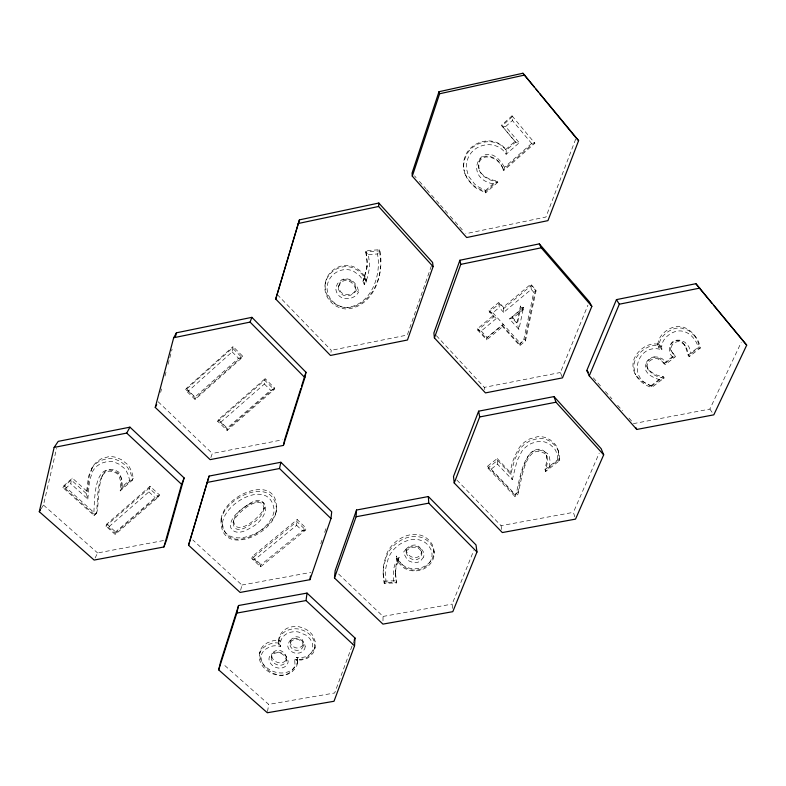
<?xml version="1.0" encoding="UTF-8"?>
<svg xmlns="http://www.w3.org/2000/svg" width="786" height="786" viewBox="0 0 786 786"><rect width="100%" height="100%" fill="white"/><g stroke="black" fill="none" stroke-linecap="round" stroke-linejoin="round"><path stroke-width="0.59" stroke-dasharray="3.93 2.95" d="M382.988 620.822L383.057 616.43L337.813 573.249M384.256 581.139L384.226 583.3L396.37 582.937L395.417 571.786L396.37 582.937L393.973 582.249L386.034 582.485L384.226 583.3L383.381 578.142L383.185 572.365L384.256 581.139L396.36 580.775M531.248 289.376L530.796 284.198L503.315 307.149L503.63 312.386L531.248 289.376L533.753 292.235L523.574 340.633L520.332 343.286L519.782 345.644L502.657 326.642L502.244 325.217L486.318 338.432L486.662 339.896L502.657 326.642L503.158 324.205L487.124 337.508L486.662 339.896L477.8 330.159L477.485 328.715L493.421 315.412L489.039 310.549L498.943 302.266L503.315 307.149M512.04 115.856L534.863 143.258L503.521 170.729L503.089 169.845L534.303 142.472L534.863 143.258L531.641 143.474L512.423 120.523L512.04 115.856L501.448 125.288L515.488 142.158L519.241 142.738L506.135 154.282C496.88 138.758 472.357 143.16 467.424 159.892A20.633 19.925 -52.2 0 0 466.314 168.106L468.535 176.221L474.754 184.16A30.959 29.789 -52.7 0 0 477.859 186.606L485.483 190.497L485.719 192.855L476.267 188.168A33.405 32.147 -52.8 0 1 472.926 185.535L467.827 179.739L464.673 173.087L467.532 178.815L472.622 184.592A33.277 32.03 -53 0 0 475.943 187.215L485.355 191.882L485.719 192.855L497.902 182.195L497.489 181.271C490.719 179.768 483.036 177.243 479.548 170.69M395.417 573.927L395.967 565.527L399.18 557.245L397.392 559.652L397.402 561.764L399.2 559.347L396.399 565.753L395.476 571.746M503.63 312.386L499.238 307.483L498.943 302.266M497.499 464.153L497.224 458.543L487.536 466.206L487.87 468.063L515.046 496.585L517.817 494.433C521.491 483.616 524.557 440.425 545.572 454.033A10.876 9.766 -13.2 0 1 546.85 456.253L547.557 461.48L545.582 471.492L559.76 460.498L559.239 453.964L557.038 447.332A20.721 18.628 -13.6 0 0 555.034 444.188L550.082 439.757L545.317 437.537A19.002 17.086 -13.7 0 0 537.496 436.721L529.587 438.932L524.645 442.037A27.589 24.739 -13.6 0 0 519.261 447.617C514.191 457.098 507.835 468.947 512.285 479.755L497.499 464.153L491.162 469.154L487.87 468.063L497.587 460.38L510.772 474.312L514.663 459.564L519.713 449.425A27.687 24.808 -13.6 0 1 525.117 443.815L530.078 440.71L538.017 438.49A19.07 17.135 -13.6 0 1 545.867 439.315L550.642 441.536L555.614 445.986A20.8 18.677 -13.5 0 1 557.618 449.13L558.571 451.459M383.146 574.507L383.283 568.71A55 47.936 -2.8 0 1 385.484 557.962C389.551 538.105 419.655 524.007 432.074 544.246A19.424 17.066 -1.3 0 1 433.901 553.148A19.758 17.371 -1.2 0 1 431.878 559.377C427.849 566.323 419.243 569.742 411.461 568.573A18.225 16.015 -1.3 0 1 402.766 565.016L398.866 560.968A21.36 18.776 -1.5 0 1 397.284 558.178L396.478 555.977L397.392 559.652M506.135 154.282L506.243 150.323C495.838 134.17 469.743 140.272 464.664 157.848A23.03 22.234 -52.6 0 0 463.435 167.015M276.554 509.682C274.216 476.041 228.952 495.318 222.035 516.382M379.687 249.732L379.628 250.901L365.618 251.805L368.388 254.566L369.361 262.455A49.99 48.378 23 0 1 368.968 270.453L367.239 277.979L364.242 284.473L365.009 277.792L366.364 282.518L364.783 278.47A22.313 21.556 13 0 0 361.924 274.118L359.104 271.317L354.466 268.429A19.699 19.051 12.8 0 0 346.714 266.641C337.508 266.336 328.45 272.585 325.777 281.467A22.155 21.409 12.4 0 0 324.952 289.386C325.561 297.216 331.142 303.946 338.167 307.11A21.153 20.436 12.4 0 0 346.96 308.996C374.244 306.687 384.786 273.037 379.687 249.732L365.726 250.636L367.033 261.915A47.504 45.981 23.1 0 1 366.659 269.51L363.319 280.779L365.009 277.792L365.117 276.525L363.427 279.511L366.767 268.272A47.317 45.824 23.3 0 0 367.131 260.706L365.726 250.636M380.522 267.731L380.571 266.503C379.579 284.876 367.376 306.638 347.137 307.631A21.075 20.367 12.5 0 1 338.383 305.744C331.378 302.6 325.817 295.89 325.208 288.079A22.077 21.34 12.5 0 1 326.033 280.189C328.695 271.347 337.715 265.118 346.891 265.413A19.63 18.982 12.9 0 1 354.614 267.201L359.231 270.079L362.051 272.87A22.234 21.477 13.1 0 1 364.891 277.203L366.463 281.241L365.117 276.525M263.123 645.974A16.771 14.089 7 0 0 260.107 651.339C255.204 665.899 272.614 678.436 285.937 674.761A16.644 13.951 6.7 0 0 292.097 671.814L295.811 667.786A15.347 12.861 6.6 0 0 297.196 664.278L297.157 659.1L297.422 660.211L295.87 659.975L301.313 660.014L305.115 659.149A15.602 13.166 5.9 0 0 308.534 657.499L312.681 653.579A17.489 14.777 6 0 0 315.019 647.939L315.255 641.602L312.877 635.648A21.625 18.265 6.2 0 0 307.876 630.46L303.681 628.112L299.112 626.796A17.616 14.895 6.1 0 0 292.078 626.815C283.608 627.759 277.094 635.854 278.666 644.353L279.069 638.311M297.383 663.03L297.472 656.752L297.422 660.211L294.671 659.248L295.015 665.103A13.323 11.161 6.6 0 1 293.817 668.149C279.472 690.079 242.461 654.63 272.595 646.053A13.991 11.741 7 0 1 277.959 645.945L280.74 646.573C278.686 639.342 285.131 632.73 292.068 631.964A15.632 13.205 6.1 0 1 298.307 631.954L306.137 635.226A19.64 16.575 6.2 0 1 310.676 639.922L312.386 643.459L312.838 648.833A15.445 13.038 6 0 1 310.775 653.814L308.004 656.654A13.578 11.466 5.9 0 1 304.143 658.727L299.623 659.582L294.671 659.248M87.452 491.741L88.975 477.318L92.335 467.395A27.539 23.944 21.2 0 1 96.766 461.913L101.139 458.867L108.576 456.695A18.992 16.516 21.8 0 1 116.407 457.501L121.447 459.682L127.018 464.035A20.711 18.009 21.7 0 1 129.474 467.11L131.812 471.836L133.355 478.232L132.431 480.118L120.199 490.906L120.572 481.081L119.059 475.952A10.866 9.432 21.6 0 0 117.448 473.771C94.929 460.39 98.211 502.519 96.482 513.415L94.084 515.528L62.851 487.526L64.01 485.62L72.351 478.114L87.452 491.741L86.381 493.657L87.826 499.041L70.819 483.734L71.212 479.991L72.351 478.114M87.826 499.041L89.525 480.678L92.728 471.227A25.447 22.096 21.1 0 1 96.816 466.167L100.814 463.386L107.486 461.441A16.85 14.639 21.7 0 1 114.432 462.158L118.932 464.104L123.992 468.043A18.579 16.133 21.6 0 1 126.192 470.794L128.334 475.108L129.621 480.236L122.262 486.74L120.199 490.906L121.162 488.99L133.355 478.232M96.482 513.415C100.421 503.158 94.801 458.1 118.421 471.905A10.827 9.403 21.6 0 1 120.022 474.076L121.525 479.195L121.162 488.99M296.597 525.284L302.453 530.894L305.656 530.029L296.833 521.57L251.785 558.571L254.556 559.779L296.597 525.284L297.167 519.566L305.96 528.005L305.656 530.029L260.618 566.794L251.785 558.571L252.267 556.478L297.167 519.566M122.262 486.74L122.095 480.678L120.523 476.129A13.116 11.377 21.5 0 0 118.578 473.496C93.74 457.59 94.693 500.004 93.829 513.435L94.084 515.528L97.513 511.44M303.268 645.964C303.534 642.575 300.331 639.784 297.216 639.205A5.934 5.011 6.1 0 0 294.829 639.205L291.272 641.062L289.995 644.294A6.927 5.856 6 0 0 291.93 648.411L294.927 650.022A7.045 5.954 6 0 0 297.501 650.307C305.607 650.395 305.312 637.446 297.54 636.896A5.915 5.001 6.1 0 0 295.153 636.906L291.164 639.313L290.044 643.577M274.51 387.979L227.744 428.714L227.144 430.453L226.84 428.419L270.639 390.249L274.078 389.601L264.676 380.218L217.732 421.345L220.601 422.367L264.401 384.03L265.147 378.626L274.51 387.979L274.078 389.601L227.144 430.453L217.732 421.345L218.37 419.636L265.147 378.626M315.019 647.939L314.518 641.887L312.612 637.947A21.694 18.314 6.2 0 0 307.591 632.75L303.386 630.392L298.798 629.065A17.675 14.934 6.1 0 0 291.744 629.085C285.613 630.117 278.067 634.96 279.04 642.044L278.784 640.61L280.366 641.042L278.794 640.747A15.966 13.421 7 0 0 272.663 640.875L267.171 642.869L263.123 645.984M290.388 641.268L290.339 641.975A6.907 5.846 6 0 0 292.264 646.082L295.251 647.693A7.025 5.944 6 0 0 297.815 647.988L301.598 646.682L303.563 643.646M242.619 356.127L195.822 397.804L195.105 399.455L194.702 397.303L238.531 358.249L242.059 357.65L232.45 348.051L185.486 390.141L188.316 391.123L232.145 351.892L233.039 346.567L242.619 356.127L242.059 357.65L195.105 399.455L185.486 390.141L186.243 388.53L233.039 346.567M366.924 267.004L367.023 265.776M159.43 494.885L116.19 532.456L115.228 534.48L114.628 532.81L155.107 497.636L158.605 496.821L149.222 488.155L105.845 526.07L108.399 527.229L148.878 491.898L150.077 486.249L159.43 494.885L158.605 496.821L115.228 534.48L105.845 526.07L106.837 524.056L150.077 486.249M271.317 657.214C270.816 664.209 282.135 668.621 285.77 661.989A5.924 4.971 6.7 0 0 286.232 659.886L285.023 656.742A11.368 9.52 7 0 0 282.675 654.394C279.187 651.407 272.457 652.321 271.317 657.214C270.826 651.044 278.794 648.263 283.048 652.056A11.328 9.501 7 0 1 285.377 654.394L286.585 657.538A5.905 4.952 6.7 0 1 286.124 659.641C282.498 666.253 271.219 661.851 271.72 654.876M356.255 289.503L356.117 290.81C353.435 294.534 348.434 297.079 343.885 295.418A8.155 7.88 12.5 0 1 340.662 293.316L338.56 289.641A6.789 6.553 12.8 0 1 338.501 286.861L339.906 282.813L343.197 279.914A7.025 6.789 12.8 0 1 345.987 279.207C358.613 280.622 359.909 297.177 344.072 294.102A8.125 7.85 12.6 0 1 340.869 291.999L338.776 288.334A6.76 6.534 12.9 0 1 338.707 285.564M664.141 363.171L674.476 355.105L675.518 356.628L665.143 364.714L660.397 359.045L655.838 356.942A7.143 6.406 -26.9 0 0 652.616 357.227C637.102 363.594 653.51 376.651 663.129 376.347L664.121 377.938L659.837 379.776L652.016 385.847L651.771 387.508C642.054 384.6 633.467 376.268 632.966 365.706A20.22 18.127 -26.8 0 1 634.469 358.052C638.733 348.876 649.953 341.203 660.22 344.858L657.656 343.57L658 346.449C656.998 337.39 664.966 330.13 672.836 327.389A17.361 15.514 -29.4 0 1 680.332 326.632C688.133 327.448 693.92 333.578 697.654 340.033A27.314 24.376 -28.5 0 1 699.245 343.757L700.277 348.06L689.194 356.657L688.104 355.134L685.421 346.351A17.881 15.975 -28.2 0 0 684.37 344.602L681.737 341.792L678.082 340.21A6.072 5.423 -29.1 0 0 675.41 340.456C669.033 341.949 668.748 349.77 673.17 353.631C669.318 349.79 671.156 343.158 676.451 341.93A6.092 5.433 -29.1 0 1 679.143 341.694L682.808 343.276L685.451 346.095A17.95 16.025 -28.1 0 1 686.502 347.854L689.194 356.657L691.238 353.562L698.263 348.11L700.277 348.06L699.137 346.567L698.106 342.283A27.215 24.297 -28.5 0 0 696.524 338.56L694.176 335.003M286.202 660.613L286.556 658.265M297.697 660.682L297.511 661.92A15.298 12.831 6.6 0 1 296.135 665.418L292.431 669.436A16.585 13.922 6.7 0 1 286.291 672.374C273.901 675.695 257.327 665.143 260.107 651.339M330.945 352.374L331.26 350.32L278.067 295.389M245.438 506.518C227.242 516.589 229.777 540.64 252.021 523.397C270.001 513.651 268.173 489.246 245.596 506.253M233.57 520.705C235.387 538.832 262.77 515.537 264.489 507.206M267.525 711.566L268.704 704.394L223.342 664.239M264.037 509.171C262.426 490.778 234.631 514.27 233.01 522.71M221.062 519.31C219.137 557.942 273.282 535.276 276.387 510.625C271.661 534.401 219.608 554.503 221.662 517.316L221.062 519.31C224.236 493.087 281.899 471.354 275.984 512.6M325.158 284.07L325.424 282.783M512.285 479.755L517.001 461.028L521.786 451.4A25.486 22.833 -13.5 0 1 526.767 446.252L531.287 443.412L538.381 441.427A16.86 15.15 -13.6 0 1 545.317 442.154L549.571 444.129L554.071 448.148A18.599 16.693 -13.5 0 1 555.869 450.958L557.333 455.349L557.805 460.576L549.267 467.198L545.582 471.492L545.042 469.625L547.007 459.643L546.299 454.436A10.837 9.737 -13.3 0 0 545.032 452.215C540.365 446.173 531.483 450.182 528.32 455.752C522.307 467.66 519.025 481.415 517.817 494.433M502.244 325.217L519.31 344.16L519.782 345.644L525.441 341.006L524.95 339.542L535.492 289.543L530.796 284.198M525.441 341.006L536.032 290.849L535.492 289.543M518.917 329.442L516.923 322.358L520.44 306.059L523.004 309.763L512.58 318.409L509.505 318.939L518.917 329.442L523.574 307.267L509.505 318.939M549.267 467.198L550.092 461.028L549.227 456.391A13.116 11.77 -13.2 0 0 547.685 453.709C524.4 437.134 519.477 481.523 516.029 494.414L515.046 496.585L514.624 494.649L487.536 466.206M523.574 307.267L523.004 309.763L520.44 306.059M41.088 508.866L43.466 505.054L56.582 448.442M240.634 590.325L241.892 585.039L192.727 539.884M160.639 392.411L161.562 388.903M164.972 376.042L166.219 371.375M168.076 364.36L172.105 349.171M386.034 582.485L385.356 572.041A53.153 46.266 -2.8 0 1 387.488 561.676C390.907 542.546 421.394 528.939 431.219 550.161A17.351 15.239 -1.3 0 1 431.966 556.144A17.705 15.543 -1.2 0 1 430.158 561.725C426.562 567.924 418.879 570.98 411.923 569.938A16.182 14.197 -1.3 0 1 404.21 566.785L401.155 563.768A19.237 16.889 -1.4 0 1 399.288 560.644L398.404 558.04L397.402 561.764L396.488 558.08L397.294 560.28A21.428 18.825 -1.5 0 0 398.885 563.081L402.805 567.138A18.294 16.054 -1.3 0 0 411.52 570.705C419.331 571.874 427.967 568.455 432.005 561.489A19.827 17.41 -1.2 0 0 434.039 555.24A19.483 17.115 -1.3 0 0 432.212 546.309C419.744 526.021 389.542 540.149 385.454 560.074A55.187 48.054 -2.8 0 0 383.244 570.842M297.57 657.764L296.184 657.627L301.608 657.666L305.41 656.801A15.543 13.136 5.9 0 0 308.81 655.16L312.946 651.25A17.43 14.738 6 0 0 315.284 645.62M531.641 143.474L504.455 167.32L503.521 170.729C500.368 155.333 475.117 149.812 479.303 170.218C473.575 149.566 499.739 153.614 503.089 169.845M338.501 286.861L340.417 283.196L343.001 281.182A7.045 6.809 12.6 0 1 345.801 280.474L348.748 280.926L351.597 282.587L354.683 286.33L356.117 290.81L358.544 292.087C353.926 300.959 338.766 301.274 336.162 290.781A9.167 8.852 12.8 0 1 336.064 287.037L337.626 283.441L341.822 279.757A9.422 9.108 12.6 0 1 345.565 278.814C352.678 278.627 357.954 285.446 358.544 292.087M320.727 543.814L322.299 539.245M324.647 532.377L326.219 527.809M431.386 265.904L407.305 335.033L331.26 350.32M210.854 457.58L212.318 453.463L282.37 439.836M352.03 646.033L334.669 692.977L268.704 704.394M352.452 644.893L353.72 641.455M575.686 139.122L545.936 217.015L465.725 233.707M452.52 608.433L452.137 604.1L473.712 550.622M562.069 376.799L560.389 372.495L587.938 305.125M672.138 352.118L675.518 356.628L672.855 357.178L666.125 362.425L665.143 364.714L661.39 360.577L656.811 358.465A7.172 6.426 -26.8 0 0 653.579 358.76C638.006 365.136 654.473 378.243 664.121 377.938L651.771 387.508L650.828 385.897L641.17 380.896L636.188 375.61M574.831 516.854L573.397 512.344L599.207 453.139M628.938 418.064L633.801 423.556L709.876 409.074L741.237 342.313M95.116 558.031L97.592 552.951L164.195 540.424M92.335 467.395L88.513 476.375L86.381 493.657L71.212 479.991L62.851 487.526L65.366 488.637L93.416 513.789M101.875 476.532L102.897 474.656M364.242 284.473L362.189 279.325A19.925 19.237 12.9 0 0 359.349 275.434L353.415 271.15A17.371 16.781 12.7 0 0 346.587 269.578C338.373 269.323 330.307 274.904 327.919 282.803A19.827 19.149 12.3 0 0 327.173 289.887C327.713 296.902 332.733 302.905 339.021 305.734A18.835 18.186 12.3 0 0 346.852 307.424C371.306 305.184 381.642 275.247 377.486 253.976L379.628 250.901L380.679 262.976M398.404 558.04C393.088 564.8 392.568 574.075 393.973 582.249M405.91 549.237L406.175 548.952A14.954 13.107 -1.5 0 1 407.099 548.078L409.211 546.486A8.803 7.732 -1.2 0 1 413.23 545.16C420.372 543.607 425.039 553.973 419.311 558.266A6.386 5.61 -1.3 0 1 416.914 559.445C410.852 561.184 405.301 555.093 405.91 549.237C406.519 554.356 411.569 558.846 416.835 557.343A6.367 5.6 -1.3 0 0 419.223 556.164L421.011 554.13L421.66 551.084M405.949 551.31L406.224 551.035A15.003 13.146 -1.4 0 1 407.148 550.151L409.26 548.559A8.833 7.752 -1.2 0 1 413.298 547.233C417.081 546.683 421.267 549.227 421.748 553.177M65.366 488.637L70.819 483.734M512.511 116.544L501.881 126.015L505.624 126.566L519.241 142.738M505.624 126.566L512.423 120.523M505.791 149.507L515.007 141.372L501.448 125.288M485.483 190.497L493.068 183.865L497.902 182.195C490.405 180.633 481.513 177.4 478.969 169.324M485.355 191.882L497.489 181.271M489.039 310.549L489.403 311.934L492.891 312.789L499.238 307.483M493.421 315.412L493.795 316.807L477.8 330.159L481.238 331.044L497.283 317.672L493.795 316.807L489.403 311.934L499.336 303.612L503.728 308.515L531.316 285.485L536.032 290.849L533.753 292.235M523.692 307.395L520.912 307.414L517.385 323.783L512.58 318.409L512.138 317.004L522.513 308.397M519.31 344.16L524.95 339.542M252.267 556.478L261.07 564.682L260.618 566.794L260.421 565.232L305.96 528.005M688.104 355.134L699.137 346.567M650.828 385.897L663.129 376.347M545.042 469.625L559.17 458.66L557.991 449.651M514.624 494.649L517.385 492.508M247.718 504.887C240.447 510.202 229.07 517.237 230.77 527.711C234.778 535.6 245.37 531.562 250.832 527.573C267.879 520.126 274.304 492.174 247.924 504.799M436.368 335.632L484.323 387.37L560.389 372.495M456.892 480.059L501.055 525.667L573.397 512.344M241.892 585.039L310.932 572.395M383.057 616.43L452.137 604.1M368.388 254.566L377.486 253.976M129.621 480.236L132.431 480.118L130.889 473.703L128.54 468.967A20.78 18.058 21.6 0 0 126.074 465.872L120.474 461.51L115.424 459.329A19.061 16.565 21.7 0 0 107.564 458.523L100.097 460.694L95.715 463.74A27.638 24.002 21.2 0 0 91.274 469.242M557.805 460.576L559.76 460.498L559.17 458.66M296.184 657.627L297.737 657.862M659.837 379.776L654.846 378.145L649.894 375.246A21.143 18.903 -27.6 0 1 647.576 373.016C642.241 367.632 647.065 359.074 653.51 357.453A9.55 8.548 -26.8 0 1 657.813 357.07L662.126 358.652L666.125 362.425M493.068 183.865C459.388 177.007 485.178 132.883 504.455 167.32M652.016 385.847C626.108 379.235 637.466 341.615 661.979 349.819C660.122 341.34 667.55 334.168 674.948 331.663A15.072 13.45 -29.3 0 1 681.452 331.004C687.868 331.741 693.065 336.457 696.111 341.93A24.995 22.303 -28.4 0 1 697.565 345.339L698.263 348.11M43.466 505.054L97.592 552.951M64.01 485.62L95.126 513.553M106.837 524.056L116.19 532.456M108.399 527.229L114.628 532.81M148.878 491.898L155.107 497.636M254.556 559.779L260.421 565.232M158.153 401.754L212.318 453.463M186.243 388.53L195.822 397.804M218.37 419.636L227.744 428.714M188.316 391.123L194.702 397.303M220.601 422.367L226.84 428.419M232.145 351.892L238.531 358.249M264.401 384.03L270.639 390.249M491.162 469.154L515.557 494.777M497.224 458.543L510.36 472.435M477.485 328.715L486.318 338.432M481.238 331.044L487.124 337.508M492.891 312.789L520.332 343.286M512.138 317.004L516.923 322.358M414.497 175.848L416.128 177.675M419.38 181.35L425.884 188.699M426.7 189.623L430.757 194.211M431.573 195.134L435.64 199.723M436.456 200.646L439.708 204.321M440.524 205.234L449.464 215.344M450.28 216.258L454.347 220.846M455.153 221.77L463.288 230.956M593.292 377.801L601.398 386.948M605.446 391.526L611.93 398.846M617.6 405.252L622.463 410.744M695.296 336.467L688.497 330.395L681.403 328.067A17.43 15.563 -29.3 0 0 673.877 328.823C665.988 331.574 657.98 338.854 658.982 347.952L658.639 345.054L657.656 343.57M672.855 357.178C666.99 352.246 668.788 342.342 676.461 340.574A8.489 7.575 -29 0 1 680.195 340.24L684.92 342.244L687.986 345.506A20.357 18.166 -28.1 0 1 689.184 347.5L691.238 353.562M684.37 344.602L685.451 346.095M661.979 349.819L658.639 345.054L661.213 346.351C650.906 342.686 639.647 350.379 635.363 359.575A20.298 18.176 -26.7 0 0 633.85 367.259L635.717 374.824L634.833 373.252M709.876 409.074L712.499 412.915M280.74 646.573L278.411 642.919L279.993 643.351L278.411 643.056A16.025 13.45 7 0 0 272.261 643.184L266.749 645.178L262.691 648.303A16.83 14.128 7 0 0 259.665 653.677M515.007 141.372L515.488 142.158L506.243 150.323C495.121 135.064 470.067 141.421 464.948 158.703A23.118 22.322 -52.4 0 0 463.711 167.89L464.123 170.965M647.33 368.31L648.263 369.872M546.604 455.291L547.144 457.118M464.948 173.991L463.435 167.015M484.323 387.37L484.775 389.581M501.055 525.667L502.116 531.405M433.96 550.927L434.098 553.01M222.409 523.486C226.388 555.889 271.927 531.808 274.176 510.389C270.767 477.397 224.295 501.723 222.409 523.486M305.223 646.505C305.214 650.444 301.185 653.166 297.521 653.225A9.118 7.703 6 0 1 293.119 652.488L290.28 650.739A9.019 7.614 6 0 1 287.755 645.385L289.474 641.081L294.161 638.635A8.017 6.769 6.1 0 1 297.393 638.625C301.225 639.313 304.939 642.467 305.223 646.505M269.716 656.261L269.323 657.135A8.214 6.887 6.9 0 0 269.077 660.014C270.659 667.962 283.206 671.608 287.489 663.905A7.978 6.691 6.7 0 0 288.108 661.065L286.595 657.057A13.49 11.289 7 0 0 283.805 654.266C279.639 650.955 272.487 651.348 269.716 656.261M423.536 557.117L420.765 560.732A8.518 7.477 -1.3 0 1 417.582 562.295L412.778 562.432L409.329 561.125A10.699 9.403 -1.3 0 1 406.922 559.16L404.25 554.258L403.729 551.851L404.603 550.868A17.508 15.337 -1.5 0 1 405.92 549.64L406.971 548.805A10.994 9.648 -1.2 0 1 413.102 546.388C417.955 545.71 423.34 548.962 423.939 554.032A8.626 7.575 -1.3 0 1 423.536 557.117"/><path stroke-width="1.18" d="M354.555 645.876L354.997 638.016L307.031 593.086L238.571 605.515L220.62 661.832L218.685 669.868L267.328 712.755L334.011 701.269L354.555 645.876L306.029 600.553L236.792 613.09L218.685 669.868M433.096 266.601L378.606 206.472L378.813 203.034L299.417 219.874L275.729 299.034L330.474 355.449L407.472 340.004L433.096 266.601L432.595 262.445L378.813 203.034M334.472 577.985L356.087 516.756L356.53 510.026L428.36 496.546L476.011 544.934L476.974 551.998L452.805 611.675L382.939 624.113L334.472 577.985L335.15 570.705L356.53 510.026M330.975 518.554L331.712 511.804L280.867 462.256L209.086 476.08L188.552 545.229L240.133 592.438L309.969 579.685L330.975 518.554L279.502 468.525L206.865 482.486M309.969 579.685L310.45 576.04M306.029 600.553L307.031 593.086M304.87 377.614L305.97 372.25L251.893 317.338L176.447 332.802L173.686 337.734L155.245 407.423L210.117 459.643L283.412 445.426L304.87 377.614L250.076 322.103L173.686 337.734M279.502 468.525L280.867 462.256M283.412 445.426L284.522 440.386M39.3 511.715L54.136 447.421L58.223 441.368L129.945 427.162L184.121 477.917L166.573 539.982L163.901 546.977L94.133 560.064L39.3 511.715L40.489 509.819M236.792 613.09L238.571 605.515M175.514 336.31L176.447 332.802M163.901 546.977L181.595 484.343L184.121 477.917M209.086 476.08L188.552 545.229M299.417 219.874L275.729 299.034M284.738 439.374L300.841 388.451M301.578 386.142L305.97 372.25M438.981 91.716L412.06 173.087L412.306 176.162L466.678 237.529L547.95 220.63L578.614 140.615L522.926 73.245L438.981 91.716L439.61 93.76L412.306 176.162M459.898 260.245L433.892 332.959L434.403 337.901L485.453 392.902L562.491 377.87L591.838 306.363L589.313 301.755L539.324 243.866L459.898 260.245L460.763 264.371L434.403 337.901M354.142 640.315L354.997 638.016M250.076 322.103L251.893 317.338M478.635 411.176L453.493 476.552L454.22 482.977L502.333 532.554L575.539 519.114L603.687 454.829L601.152 448.668L554.002 396.586L478.635 411.176L479.686 416.953L454.22 482.977M586.808 370.481L616.45 299.623L695.885 283.697L746.7 345.162L713.806 414.841L636.768 429.461L589.245 375.836L586.808 370.481L588.429 372.309M589.245 375.836L619.319 304.202L616.45 299.623M155.245 407.423L156.699 404.584M54.136 447.421L126.713 433.086L129.945 427.162M439.61 93.76L524.724 75.034M298.169 223.519L378.606 206.472M460.763 264.371L541.24 247.806L591.838 306.363M619.319 304.202L699.815 288.098M479.686 416.953L555.997 402.216L603.687 454.829M356.087 516.756L428.773 503.158L476.974 551.998M126.713 433.086L181.595 484.343M576.128 137.972L578.614 140.615M746.7 345.162L713.668 305.322M522.926 73.245L534.49 87.315M536.032 89.191L538.341 92.001M539.884 93.878L575.352 137.039M695.885 283.697L712.116 303.445M635.776 427.496L636.768 429.461M539.324 243.866L541.24 247.806M554.002 396.586L555.997 402.216M428.36 496.546L428.773 503.158"/></g></svg>
